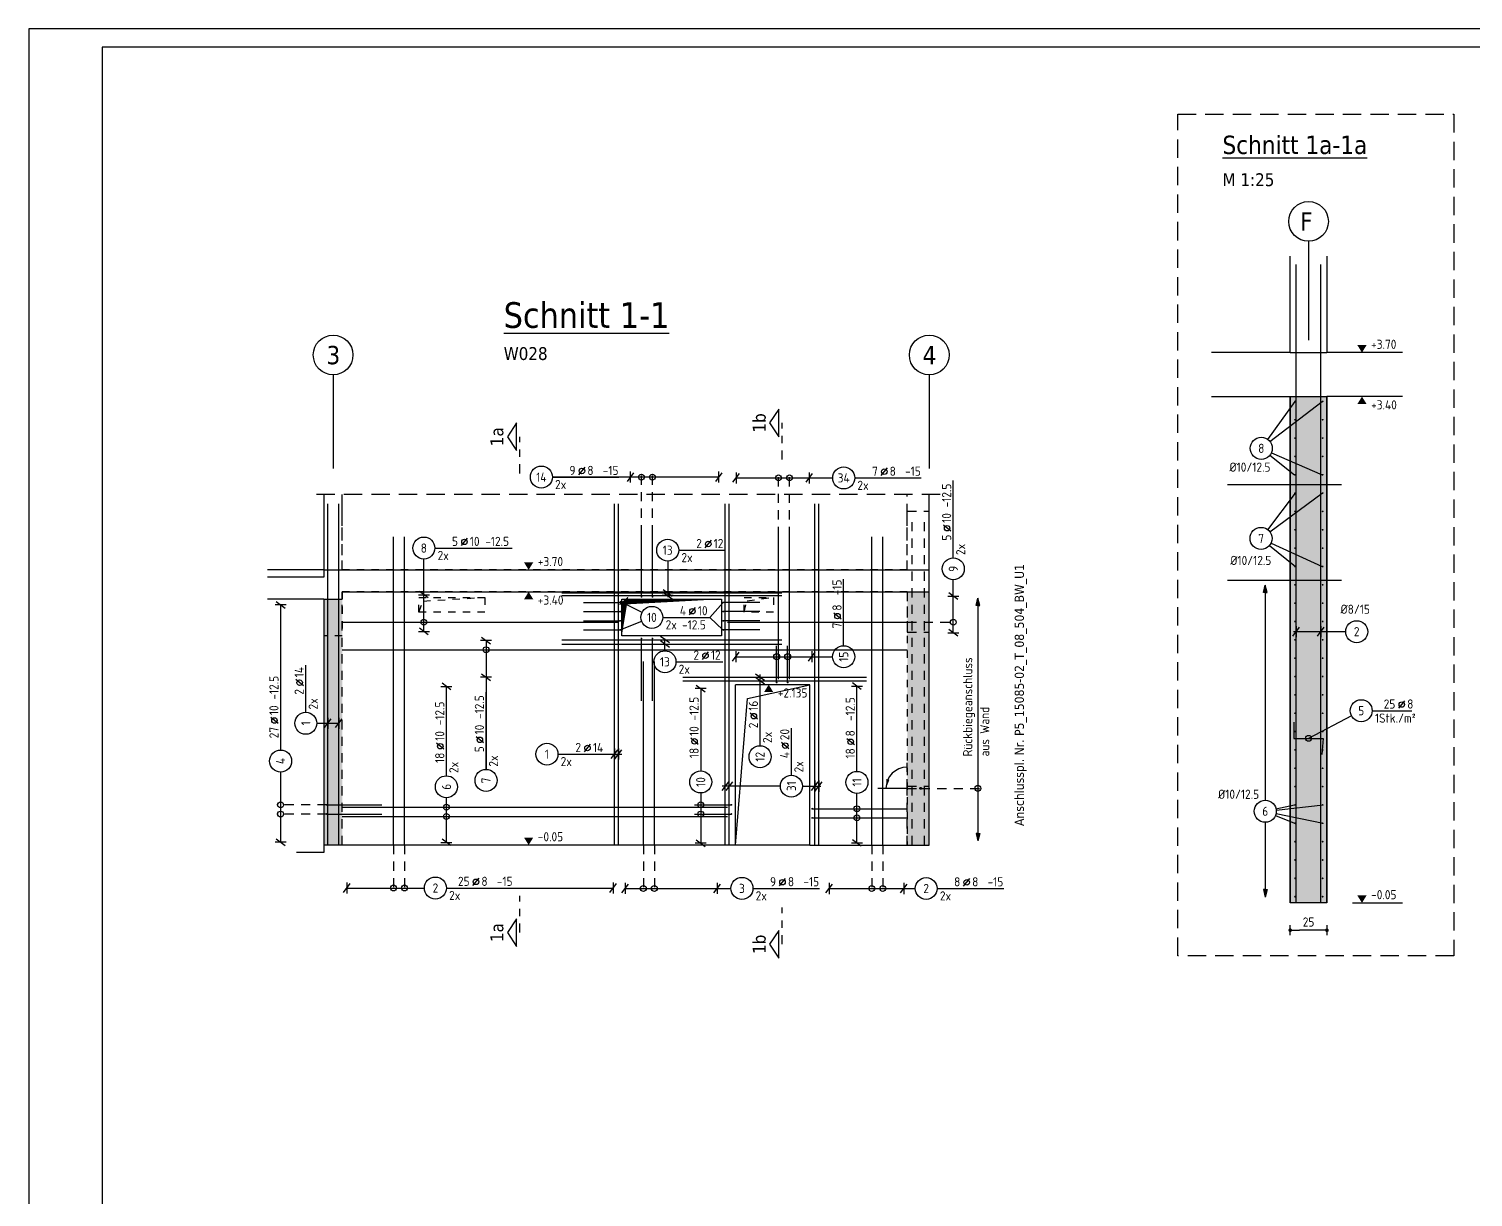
# Model space of a CAD drawing. Extents: x -31 to 75, y 1 to 115.
# Drawn here: x 6 to 25.68, y 27.54 to 43.46 of the extents above; entities that cross this region are included whole.
import ezdxf
from ezdxf.enums import TextEntityAlignment as Align

# ---------------------------------------------------------------- set-up
doc = ezdxf.new("R2010")
doc.units = 0
doc.header["$LTSCALE"] = 0.5
for name, pattern in [('AUSGEZOGEN', [1000.01, 1000, 0.01]), ('DASHDOTSMALL', [1.05, 0.5, -0.25, 0.05, -0.25]), ('DASHED', [0.75, 0.5, -0.25]), ('DOT', [0.175, 0.05, -0.125]), ('HIDDEN', [0.375, 0.25, -0.125]), ('HIDDEN2', [0.187, 0.125, -0.062]), ('PUNKT', [0.175, 0.05, -0.125]), ('STRICHLINIE', [0.75, 0.5, -0.25]), ('STRICHPUNKT2', [0.55, 0.25, -0.125, 0.05, -0.125]), ('VERDECKT', [0.375, 0.25, -0.125])]:
    doc.linetypes.add(name, pattern=pattern)
for name, color, linetype in [('ACHSEN', 7, 'Continuous'), ('AFU', 7, 'Continuous'), ('BETON', 7, 'Continuous'), ('DETAIL', 7, 'Continuous'), ('DRUEBER', 7, 'Continuous'), ('grau_mittel', 7, 'Continuous'), ('HILFE', 7, 'Continuous'), ('koten', 7, 'Continuous'), ('MASSE', 7, 'Continuous'), ('OBJEKT', 7, 'Continuous'), ('RAHMEN', 7, 'Continuous'), ('RND', 7, 'Continuous'), ('RND-1', 7, 'Continuous'), ('SCHATTEN', 15, 'Continuous'), ('SCHNITTE', 7, 'Continuous'), ('SFP_Achsen', 7, 'Continuous'), ('TEXT', 7, 'Continuous'), ('VERDECKT', 7, 'Continuous'), ('WBZ', 7, 'Continuous')]:
    doc.layers.add(name, color=color, linetype=linetype)
doc.layers.add('NOPLOT', color=7, linetype='Continuous', plot=False)
doc.styles.add('helv', font='tahoma.ttf')
doc.styles.add('txt', font='isocp.shx')
doc.linetypes.add('AFU_50K', pattern='A,0.15,["/",Standard,S=0.2,R=0,X=-0.01,Y=-0.1],0.07,["/",Standard,S=0.2,R=0,X=-0.01,Y=-0.1],0.15', length=0.37)
doc.linetypes.add('AFU_50L', pattern='A,0.75,["/",Standard,S=0.2,R=0,X=-0.01,Y=-0.1],0.07,["/",Standard,S=0.2,R=0,X=-0.01,Y=-0.1],0.75', length=1.57)
doc.dimstyles.new('DOT_I', dxfattribs={"dimscale": 0.5, "dimtxt": 0.25, "dimasz": 0.25, "dimexe": 0.1, "dimexo": 0.3, "dimgap": 0.1, "dimtad": 1, "dimdec": 3, "dimzin": 3, "dimtxsty": 'txt', "dimblk": 'DOT', "dimblk1": 'DOT', "dimblk2": 'DOT', "dimsah": 1, "dimcen": 0.1, "dimse1": 1, "dimse2": 1, "dimazin": 0, "dimtfac": 1, "dimtdec": 4, "dimtix": 1, "dimtmove": 2, "dimatfit": 3, "dimfxl": 0, "dimtvp": 1, "dimtolj": 1, "dimtzin": 0, "dimarcsym": 0})

# ---------------------------------------------------------------- blocks, each defined once
blk = doc.blocks.new('okrd_o')
at = {"layer": 'koten', "color": 7, "linetype": 'Continuous'}
blk.add_solid([(-0.125, 0.202), (0.125, 0.202), (0, 0)], dxfattribs=at)
at = {"layer": 'koten', "style": 'txt'}
blk.add_attdef('OKRD', (0.25, 0.1), '', height=0.25, dxfattribs=at)
blk = doc.blocks.new('okrd_u')
at = {"layer": 'koten', "color": 7, "linetype": 'Continuous'}
blk.add_solid([(-0.125, -0.202), (0.125, -0.202), (0, 0)], dxfattribs=at)
at = {"layer": 'koten', "style": 'txt'}
blk.add_attdef('OKRD', (0.25, -0.35), '', height=0.25, dxfattribs=at)
blk = doc.blocks.new('PFEIL')
at = {"color": 7, "linetype": 'Continuous'}
blk.add_solid([(-1, -0.17), (-1, 0.17), (0, 0)], dxfattribs=at)
blk = doc.blocks.new('Pfeillinie')
at = {"layer": 'TEXT', "linetype": 'Continuous'}
blk.add_hatch(color=7, dxfattribs=at).paths.add_polyline_path([(0, 0), (-0.8, 0.2), (-0.8, 0), (-0.8, -0.2)])
at = {"layer": 'TEXT', "color": 7, "linetype": 'Continuous'}
for p, q in [((-0.8, 0), (-0.8, 0.2)), ((-0.8, 0.2), (0, 0)), ((-0.8, 0), (-0.8, -0.2)), ((-0.8, -0.2), (0, 0))]:
    blk.add_line(p, q, dxfattribs=at)
blk = doc.blocks.new('lei_gre')
at = {"layer": 'RND', "color": 7, "linetype": 'Continuous'}
for p, q in [((-0.09, -0.12), (0.09, 0.12)), ((0, 0.15), (0, -0.15))]:
    blk.add_line(p, q, dxfattribs=at)
blk = doc.blocks.new('RND_LEI')
at = {"layer": 'RND', "color": 7, "linetype": 'Continuous'}
blk.add_line((1.022, 0.066), (1.19, 0.27), dxfattribs=at)
for centre, radius in [((0, 0), 0.3), ((1.106, 0.168), 0.075)]:
    blk.add_circle(centre, radius, dxfattribs=at)
at = {"layer": 'RND', "color": 7, "linetype": 'Continuous', "style": 'txt'}
blk.add_attdef('POSL', text='', height=0.25, dxfattribs=at).set_placement((0, 0), align=Align.MIDDLE)
blk.add_attdef('ANZ', text='', height=0.25, dxfattribs=at).set_placement((0.931, 0.057), align=Align.RIGHT)
for tag, p in [('DUM', (1.253, 0.057)), ('ABSTD', (1.674, 0.057)), ('POSTXT', (0.374, -0.327))]:
    blk.add_attdef(tag, p, '', height=0.25, dxfattribs=at)
blk = doc.blocks.new('SCHN-2')
at = {"layer": 'SCHNITTE', "color": 6, "linetype": 'Continuous'}
blk.add_lwpolyline([(0.378, 0.088), (0, 0.34), (-0.378, 0.088)], close=True, dxfattribs=at)
at = {"layer": 'SCHNITTE', "color": 1, "linetype": 'DASHDOTSMALL', "style": 'helv'}
blk.add_attdef('SCHN-2', text='', height=0.35, dxfattribs=at).set_placement((0, 0.45), align=Align.CENTER)
blk = doc.blocks.new('DOT')
at = {"layer": 'MASSE', "color": 7, "linetype": 'Continuous'}
for p, q in [((0, 0), (-1, 0)), ((0, 0.54), (0, -0.54))]:
    blk.add_line(p, q, dxfattribs=at)
at = {"layer": 'MASSE', "color": 7, "linetype": 'Continuous', "const_width": 0.2}
blk.add_lwpolyline([(-0.1, 0, 1), (0.1, 0, 1)], format="xyb", close=True, dxfattribs=at)
blk = doc.blocks.new('*D29')
at = {"layer": 'Defpoints', "color": 0, "linetype": 'AUSGEZOGEN', "transparency": 16777216}
for p in [(23.192, 31.174), (23.192, 31.174), (23.692, 31.174)]:
    blk.add_point(p, dxfattribs=at)
at = {"layer": 'MASSE', "color": 0, "linetype": 'AUSGEZOGEN', "lineweight": -2, "transparency": 16777216}
blk.add_line((23.567, 31.174), (23.317, 31.174), dxfattribs=at)
at = {"layer": 'MASSE', "color": 0, "linetype": 'AUSGEZOGEN', "lineweight": -2, "transparency": 16777216, "xscale": 0.125, "yscale": 0.125, "zscale": 0.125, "rotation": 180}
blk.add_blockref('DOT', (23.192, 31.174), dxfattribs=at)
at = {"layer": 'MASSE', "color": 0, "linetype": 'AUSGEZOGEN', "lineweight": -2, "transparency": 16777216, "xscale": 0.125, "yscale": 0.125, "zscale": 0.125}
blk.add_blockref('DOT', (23.692, 31.174), dxfattribs=at)
at = {"layer": 'MASSE', "color": 0, "linetype": 'AUSGEZOGEN', "transparency": 16777216, "insert": (23.442, 31.286), "char_height": 0.125, "attachment_point": 5, "style": 'txt'}
blk.add_mtext('\\A1;25', dxfattribs=at)
blk = doc.blocks.new('RND_HIN')
at = {"layer": 'RND', "color": 7, "linetype": 'Continuous'}
blk.add_circle((0, 0), 0.3, dxfattribs=at)
at = {"layer": 'RND', "color": 7, "linetype": 'Continuous', "style": 'txt'}
blk.add_attdef('POSI', text='', height=0.25, dxfattribs=at).set_placement((0, 0), align=Align.MIDDLE)
blk = doc.blocks.new('A0--19')
at = {"layer": 'RAHMEN'}
for p, q in [((0, 84.1), (0, 0)), ((99.9, 84.1), (0, 84.1))]:
    blk.add_line(p, q, dxfattribs=at)
at = {"layer": 'RAHMEN', "color": 5}
for p, q in [((99.4, 83.6), (2, 83.6)), ((2, 83.6), (2, 0.5))]:
    blk.add_line(p, q, dxfattribs=at)

msp = doc.modelspace()

# ---------------------------------------------------------------- hatches: boundary and pattern name
at = {"layer": 'grau_mittel'}
msp.add_hatch(color=61, dxfattribs=at).paths.add_polyline_path([(23.1916, 31.5463), (23.6916, 31.5463), (23.6916, 38.4463), (23.1916, 38.4463)])
h = msp.add_hatch(color=61, dxfattribs=at)
h.paths.add_polyline_path([(10.2725, 35.6854), (10.0225, 35.6854), (10.0225, 35.1854), (10.2725, 35.1854)])
h.paths.add_polyline_path([(10.2725, 35.1854), (10.0225, 35.1854), (10.0225, 32.3354), (10.2725, 32.3354)])
h = msp.add_hatch(color=61, dxfattribs=at)
h.paths.add_polyline_path([(17.9725, 35.2354), (18.2725, 35.2354), (18.2725, 35.7854), (17.9725, 35.7854)])
h.paths.add_polyline_path([(18.2725, 35.2354), (17.9725, 35.2354), (17.9725, 33.1354), (18.2725, 33.1354)])
h.paths.add_polyline_path([(17.9725, 32.3354), (18.2725, 32.3354), (18.2725, 33.1354), (17.9725, 33.1354)])

# ---------------------------------------------------------------- linework, layer by layer
at = {"layer": 'ACHSEN', "color": 140, "linetype": 'AUSGEZOGEN'}
for p, q in [((23.4416, 40.5629), (23.4416, 39.2158)), ((10.1475, 38.7428), (10.1475, 37.4642)), ((18.2725, 38.7428), (18.2725, 37.4642))]:
    msp.add_line(p, q, dxfattribs=at)
at = {"layer": 'AFU', "color": 8, "linetype": 'AFU_50K'}
for p, q in [((23.1916, 39.0463), (23.6916, 39.0463)), ((23.1916, 38.4463), (23.6916, 38.4463)), ((10.0225, 35.6854), (10.2725, 35.6854)), ((10.2725, 35.6854), (10.2725, 35.7854)), ((23.6916, 31.5463), (23.1916, 31.5463))]:
    msp.add_line(p, q, dxfattribs=at)
at = {"layer": 'AFU', "color": 8, "linetype": 'AFU_50L'}
for p, q in [((10.0225, 36.0854), (18.2725, 36.0854)), ((10.2725, 35.7854), (18.2725, 35.7854)), ((15.6325, 32.3354), (10.0225, 32.3354)), ((16.6425, 32.3354), (18.2725, 32.3354))]:
    msp.add_line(p, q, dxfattribs=at)
at = {"layer": 'BETON', "color": 6, "linetype": 'AUSGEZOGEN'}
for p, q in [((23.1916, 39.0463), (23.1916, 40.3594)), ((23.6916, 40.3594), (23.6916, 39.0463)), ((22.1168, 38.4463), (23.1916, 38.4463)), ((24.723, 38.4463), (23.6916, 38.4463)), ((10.0225, 37.1109), (10.0225, 35.9854)), ((18.2725, 32.3354), (18.2725, 37.1109)), ((10.0225, 35.9854), (9.2549, 35.9854)), ((10.0225, 35.6854), (9.2549, 35.6854)), ((10.0225, 35.6854), (10.0225, 32.2354)), ((16.6425, 34.5204), (15.6325, 34.5204)), ((15.6325, 32.3354), (15.6325, 34.5204)), ((16.6425, 32.3354), (16.6425, 34.5204)), ((16.6425, 32.3354), (15.6325, 32.3354)), ((10.0225, 32.2354), (9.6475, 32.2354))]:
    msp.add_line(p, q, dxfattribs=at)
at = {"layer": 'BETON', "color": 6, "linetype": 'AUSGEZOGEN', "lineweight": 25}
for p, q in [((23.1916, 39.0463), (22.1168, 39.0463)), ((24.723, 39.0463), (23.6916, 39.0463))]:
    msp.add_line(p, q, dxfattribs=at)
at = {"layer": 'BETON', "color": 6, "linetype": 'AUSGEZOGEN', "lineweight": 35}
for p, q in [((23.1916, 38.4463), (23.1916, 31.5463)), ((23.6916, 38.4463), (23.6916, 31.5463))]:
    msp.add_line(p, q, dxfattribs=at)
at = {"layer": 'BETON', "color": 6, "linetype": 'AUSGEZOGEN'}
msp.add_lwpolyline([(15.4425, 35.6854), (15.4425, 35.1854), (14.0825, 35.1854), (14.0825, 35.6854)], close=True, dxfattribs=at)
at = {"layer": 'DETAIL', "color": 102, "linetype": 'STRICHLINIE'}
msp.add_lwpolyline([(21.659, 30.8257), (21.659, 42.2938), (25.4204, 42.2938), (25.4204, 30.8257)], close=True, dxfattribs=at)
at = {"layer": 'DRUEBER', "color": 7, "linetype": 'DOT'}
for p, q in [((10.2725, 36.0854), (10.2725, 37.1109)), ((17.9725, 36.0854), (17.9725, 37.1109)), ((10.2725, 35.7854), (10.2725, 35.1854)), ((17.9725, 35.7854), (17.9725, 32.3354))]:
    msp.add_line(p, q, dxfattribs=at)
at = {"layer": 'DRUEBER', "color": 7, "linetype": 'PUNKT'}
for p, q in [((17.9725, 36.0854), (10.2725, 36.0854)), ((17.9725, 35.7854), (10.2725, 35.7854)), ((10.2725, 35.1854), (10.0225, 35.1854))]:
    msp.add_line(p, q, dxfattribs=at)
at = {"layer": 'HILFE', "color": 102, "linetype": 'DASHED'}
msp.add_line((18.4202, 37.1109), (9.9225, 37.1109), dxfattribs=at)
at = {"layer": 'HILFE', "color": 102, "linetype": 'AUSGEZOGEN'}
for p, q in [((15.7966, 34.3315), (16.6425, 34.5204)), ((15.6325, 32.3354), (15.7966, 34.3315)), ((24.0401, 31.5463), (24.723, 31.5463))]:
    msp.add_line(p, q, dxfattribs=at)
at = {"layer": 'NOPLOT', "color": 191, "linetype": 'AUSGEZOGEN'}
for p, q in [((22.3388, 37.247), (23.8917, 37.247)), ((22.3388, 35.9429), (23.8917, 35.9429))]:
    msp.add_line(p, q, dxfattribs=at)
at = {"layer": 'OBJEKT', "color": 7, "linetype": 'AUSGEZOGEN'}
msp.add_line((10.0225, 36.0854), (9.2549, 36.0854), dxfattribs=at)
at = {"layer": 'RND', "color": 102, "linetype": 'AUSGEZOGEN'}
for p, q in [((22.8847, 37.863), (23.2573, 38.3812)), ((22.9159, 37.8328), (23.6279, 38.3812)), ((22.9146, 37.648), (23.2513, 37.3812)), ((22.9347, 37.6816), (23.6279, 37.3812)), ((22.8856, 36.6327), (23.2633, 37.1312)), ((22.9154, 36.6025), (23.6279, 37.1312)), ((22.9112, 36.4183), (23.2633, 36.1312)), ((22.9313, 36.4506), (23.6279, 36.1312)), ((14.7074, 36.2033), (14.7074, 35.7128)), ((14.3575, 35.5049), (14.0603, 35.6542)), ((15.4652, 35.6413), (15.2816, 35.4375)), ((15.2816, 35.4375), (15.4589, 35.2663)), ((14.3522, 35.3821), (14.0628, 35.2671)), ((23.9474, 35.2423), (23.2377, 35.2423)), ((14.6698, 34.9822), (14.6698, 35.1495)), ((15.966, 33.688), (15.966, 34.6612)), ((24.0263, 34.0959), (23.4418, 33.7888)), ((9.9255, 33.9949), (10.2368, 33.9949)), ((13.2115, 33.5735), (14.0821, 33.5735)), ((16.2436, 33.1372), (15.4484, 33.1372)), ((16.5436, 33.1372), (16.7967, 33.1372)), ((22.9978, 32.827), (23.2513, 32.8812)), ((23.0003, 32.8118), (23.6399, 32.8812)), ((22.9899, 32.7386), (23.2513, 32.6312)), ((22.998, 32.765), (23.6399, 32.6312))]:
    msp.add_line(p, q, dxfattribs=at)
at = {"layer": 'RND', "color": 102, "linetype": 'VERDECKT'}
for p, q in [((14.3497, 36.5691), (14.3497, 37.399)), ((14.4997, 36.5691), (14.4997, 37.399)), ((16.2177, 36.5465), (16.2177, 37.3884)), ((16.3677, 36.5465), (16.3677, 37.3884)), ((17.9725, 35.3718), (18.6497, 35.3718)), ((18.1566, 33.1073), (18.9844, 33.1073)), ((10.0606, 32.8823), (9.3822, 32.8823)), ((10.0606, 32.7573), (9.3822, 32.7573)), ((10.9702, 32.3354), (10.9702, 31.6993)), ((11.1202, 32.3354), (11.1202, 31.6993)), ((14.3755, 32.3354), (14.3755, 31.6939)), ((14.5255, 32.3354), (14.5255, 31.6939)), ((17.4888, 32.3354), (17.4888, 31.6927)), ((17.6388, 32.3354), (17.6388, 31.6927))]:
    msp.add_line(p, q, dxfattribs=at)
at = {"layer": 'RND', "color": 7, "linetype": 'AUSGEZOGEN'}
for p, q in [((14.1984, 37.349), (13.1356, 37.349)), ((13.1356, 37.349), (14.0418, 37.349)), ((15.4025, 37.349), (14.1984, 37.349)), ((15.6415, 37.3384), (16.6375, 37.3384)), ((16.6375, 37.3384), (16.9559, 37.3384)), ((17.2559, 37.3384), (18.1621, 37.3384)), ((18.5997, 36.2493), (18.5997, 37.3018)), ((11.3841, 35.7468), (11.3841, 36.2321)), ((11.5341, 36.3821), (12.5866, 36.3821)), ((14.8574, 36.3533), (15.4974, 36.3533)), ((17.1057, 35.0518), (17.1057, 35.9581)), ((18.5997, 35.7266), (18.5997, 35.9493)), ((11.3841, 35.2468), (11.3841, 35.7468)), ((18.5997, 35.2266), (18.5997, 35.7266)), ((9.4322, 35.608), (9.4322, 33.6294)), ((14.6416, 35.4375), (15.2816, 35.4375)), ((12.2319, 35.1218), (12.2319, 34.6218)), ((15.6373, 34.9018), (16.6734, 34.9018)), ((16.6734, 34.9018), (16.9557, 34.9018)), ((9.7755, 34.1449), (9.7755, 34.7849)), ((14.8198, 34.8322), (15.4598, 34.8322)), ((11.6917, 33.2788), (11.6917, 34.4968)), ((12.2319, 34.6218), (12.2319, 33.3656)), ((15.1576, 34.4678), (15.1576, 33.3444)), ((17.286, 33.339), (17.286, 34.5016)), ((12.2319, 33.3656), (12.2319, 34.4181)), ((15.966, 33.688), (15.966, 34.328)), ((24.3091, 34.1656), (24.8491, 34.1656)), ((16.3936, 33.2872), (16.3936, 33.9272)), ((13.2115, 33.5735), (13.8515, 33.5735)), ((9.4322, 33.3294), (9.4322, 32.3757)), ((11.6917, 32.3718), (11.6917, 32.9788)), ((15.1576, 33.0444), (15.1576, 32.36)), ((17.286, 32.3629), (17.286, 33.039)), ((10.3338, 31.7493), (11.3919, 31.7493)), ((11.6919, 31.7493), (13.9637, 31.7493)), ((14.1262, 31.7439), (15.3829, 31.7439)), ((15.3829, 31.7439), (15.5691, 31.7439)), ((15.8691, 31.7439), (16.7754, 31.7439)), ((16.9076, 31.7427), (17.9265, 31.7427)), ((17.9265, 31.7427), (18.0801, 31.7427)), ((18.3801, 31.7427), (19.2864, 31.7427))]:
    msp.add_line(p, q, dxfattribs=at)
at = {"layer": 'RND', "color": 1, "linetype": 'AUSGEZOGEN'}
for points in [[(23.2745, 31.5463), (23.2745, 40.2463)], [(23.6086, 31.5463), (23.6086, 40.2463)], [(10.076, 32.3354), (10.076, 36.9854)], [(10.2244, 32.3354), (10.2244, 36.9854)], [(13.9808, 32.3354), (13.9808, 36.9854)], [(14.0354, 32.3354), (14.0354, 36.9854)], [(15.4896, 32.3354), (15.4896, 36.9854)], [(15.5442, 32.3354), (15.5442, 36.9854)], [(16.7111, 32.3354), (16.7111, 36.9854)], [(16.7657, 32.3354), (16.7657, 36.9854)], [(10.9702, 32.3354), (10.9702, 36.5354)], [(11.1202, 32.3354), (11.1202, 36.5354)], [(14.3497, 35.7191), (14.3497, 36.5691)], [(14.4997, 35.7191), (14.4997, 36.5691)], [(16.2177, 34.5965), (16.2177, 36.5465)], [(16.3677, 34.5965), (16.3677, 36.5465)], [(17.4888, 32.3354), (17.4888, 36.5354)], [(17.6388, 32.3354), (17.6388, 36.5354)], [(13.2625, 35.7713), (16.2625, 35.7713)], [(13.2625, 35.7345), (16.2625, 35.7345)], [(13.5599, 35.6413), (14.0599, 35.6413)], [(15.9652, 35.6413), (15.4652, 35.6413)], [(13.5599, 35.5163), (14.0599, 35.5163)], [(15.9652, 35.5163), (15.4652, 35.5163)], [(10.2725, 35.3718), (14.0225, 35.3718)], [(13.5599, 35.3913), (14.0599, 35.3913)], [(13.5599, 35.2663), (14.0599, 35.2663)], [(15.9652, 35.3913), (15.4652, 35.3913)], [(15.9652, 35.2663), (15.4652, 35.2663)], [(15.5225, 35.3718), (17.9725, 35.3718)], [(13.2625, 35.1337), (16.2625, 35.1337)], [(13.2625, 35.0714), (16.2625, 35.0714)], [(14.3497, 34.3003), (14.3497, 35.1503)], [(14.4997, 34.3003), (14.4997, 35.1503)], [(16.1924, 34.5501), (16.1924, 35.0501)], [(16.3424, 34.5501), (16.3424, 35.0501)], [(10.2725, 34.9968), (17.9725, 34.9968)], [(14.3755, 32.3354), (14.3755, 34.8354)], [(14.5255, 32.3354), (14.5255, 34.8354)], [(14.915, 34.6205), (17.415, 34.6205)], [(14.915, 34.5731), (17.415, 34.5731)], [(10.0606, 32.8823), (10.8106, 32.8823)], [(15.0749, 32.8823), (15.5749, 32.8823)], [(10.0606, 32.7573), (10.8106, 32.7573)], [(10.2725, 32.8501), (15.5225, 32.8501)], [(10.2725, 32.7251), (15.5225, 32.7251)], [(15.0749, 32.7573), (15.5749, 32.7573)], [(16.6757, 32.8298), (17.9725, 32.8298)], [(16.6757, 32.7048), (17.9725, 32.7048)]]:
    msp.add_lwpolyline(points, dxfattribs=at)
at = {"layer": 'RND', "color": 7, "linetype": 'AUSGEZOGEN'}
for points, const_width in [([(23.2513, 38.3812, 1), (23.2633, 38.3812, 1)], 0.012), ([(23.6279, 38.3812, 1), (23.6399, 38.3812, 1)], 0.012), ([(23.2513, 38.1312, 1), (23.2633, 38.1312, 1)], 0.012), ([(23.6279, 38.1312, 1), (23.6399, 38.1312, 1)], 0.012), ([(23.2513, 37.8812, 1), (23.2633, 37.8812, 1)], 0.012), ([(23.6279, 37.8812, 1), (23.6399, 37.8812, 1)], 0.012), ([(23.2513, 37.6312, 1), (23.2633, 37.6312, 1)], 0.012), ([(23.6279, 37.6312, 1), (23.6399, 37.6312, 1)], 0.012), ([(23.2513, 37.3812, 1), (23.2633, 37.3812, 1)], 0.012), ([(23.6279, 37.3812, 1), (23.6399, 37.3812, 1)], 0.012), ([(23.2513, 37.1312, 1), (23.2633, 37.1312, 1)], 0.012), ([(23.6279, 37.1312, 1), (23.6399, 37.1312, 1)], 0.012), ([(23.2513, 36.8812, 1), (23.2633, 36.8812, 1)], 0.012), ([(23.6279, 36.8812, 1), (23.6399, 36.8812, 1)], 0.012), ([(23.2513, 36.6312, 1), (23.2633, 36.6312, 1)], 0.012), ([(23.6279, 36.6312, 1), (23.6399, 36.6312, 1)], 0.012), ([(23.2513, 36.3812, 1), (23.2633, 36.3812, 1)], 0.012), ([(23.6279, 36.3812, 1), (23.6399, 36.3812, 1)], 0.012), ([(23.2513, 36.1312, 1), (23.2633, 36.1312, 1)], 0.012), ([(23.6279, 36.1312, 1), (23.6399, 36.1312, 1)], 0.012), ([(23.2513, 35.8812, 1), (23.2633, 35.8812, 1)], 0.012), ([(23.6279, 35.8812, 1), (23.6399, 35.8812, 1)], 0.012), ([(14.0536, 35.6413, 1), (14.0661, 35.6413, 1)], 0.0125), ([(14.3435, 35.7191, 1), (14.356, 35.7191, 1)], 0.0125), ([(14.4935, 35.7191, 1), (14.506, 35.7191, 1)], 0.0125), ([(15.4589, 35.6413, 1), (15.4714, 35.6413, 1)], 0.0125), ([(23.2513, 35.6312, 1), (23.2633, 35.6312, 1)], 0.012), ([(23.6279, 35.6312, 1), (23.6399, 35.6312, 1)], 0.012), ([(14.0536, 35.5163, 1), (14.0661, 35.5163, 1)], 0.0125), ([(15.4589, 35.5163, 1), (15.4714, 35.5163, 1)], 0.0125), ([(14.0536, 35.3913, 1), (14.0661, 35.3913, 1)], 0.0125), ([(14.0536, 35.2663, 1), (14.0661, 35.2663, 1)], 0.0125), ([(15.4589, 35.3913, 1), (15.4714, 35.3913, 1)], 0.0125), ([(15.4589, 35.2663, 1), (15.4714, 35.2663, 1)], 0.0125), ([(23.2513, 35.3812, 1), (23.2633, 35.3812, 1)], 0.012), ([(23.6279, 35.3812, 1), (23.6399, 35.3812, 1)], 0.012), ([(14.3435, 35.1503, 1), (14.356, 35.1503, 1)], 0.0125), ([(14.4935, 35.1503, 1), (14.506, 35.1503, 1)], 0.0125), ([(23.2513, 35.1312, 1), (23.2633, 35.1312, 1)], 0.012), ([(23.6279, 35.1312, 1), (23.6399, 35.1312, 1)], 0.012), ([(23.2513, 34.8812, 1), (23.2633, 34.8812, 1)], 0.012), ([(23.6279, 34.8812, 1), (23.6399, 34.8812, 1)], 0.012), ([(23.2513, 34.6312, 1), (23.2633, 34.6312, 1)], 0.012), ([(23.6279, 34.6312, 1), (23.6399, 34.6312, 1)], 0.012), ([(16.1861, 34.5501, 1), (16.1986, 34.5501, 1)], 0.0125), ([(16.3361, 34.5501, 1), (16.3486, 34.5501, 1)], 0.0125), ([(23.2513, 34.3812, 1), (23.2633, 34.3812, 1)], 0.012), ([(23.6279, 34.3812, 1), (23.6399, 34.3812, 1)], 0.012), ([(23.2513, 34.1312, 1), (23.2633, 34.1312, 1)], 0.012), ([(23.6279, 34.1312, 1), (23.6399, 34.1312, 1)], 0.012), ([(23.2513, 33.8812, 1), (23.2633, 33.8812, 1)], 0.012), ([(23.6279, 33.8812, 1), (23.6399, 33.8812, 1)], 0.012), ([(23.2513, 33.6312, 1), (23.2633, 33.6312, 1)], 0.012), ([(23.6279, 33.6312, 1), (23.6399, 33.6312, 1)], 0.012), ([(23.2513, 33.3812, 1), (23.2633, 33.3812, 1)], 0.012), ([(23.6279, 33.3812, 1), (23.6399, 33.3812, 1)], 0.012), ([(23.2513, 33.1312, 1), (23.2633, 33.1312, 1)], 0.012), ([(23.6279, 33.1312, 1), (23.6399, 33.1312, 1)], 0.012), ([(10.0544, 32.8823, 1), (10.0669, 32.8823, 1)], 0.0125), ([(15.5686, 32.8823, 1), (15.5811, 32.8823, 1)], 0.0125), ([(23.2513, 32.8812, 1), (23.2633, 32.8812, 1)], 0.012), ([(23.6279, 32.8812, 1), (23.6399, 32.8812, 1)], 0.012), ([(10.0544, 32.7573, 1), (10.0669, 32.7573, 1)], 0.0125), ([(15.5686, 32.7573, 1), (15.5811, 32.7573, 1)], 0.0125), ([(16.6695, 32.8298, 1), (16.682, 32.8298, 1)], 0.0125), ([(16.6695, 32.7048, 1), (16.682, 32.7048, 1)], 0.0125), ([(23.2513, 32.6312, 1), (23.2633, 32.6312, 1)], 0.012), ([(23.6279, 32.6312, 1), (23.6399, 32.6312, 1)], 0.012), ([(23.2513, 32.3812, 1), (23.2633, 32.3812, 1)], 0.012), ([(23.6279, 32.3812, 1), (23.6399, 32.3812, 1)], 0.012), ([(23.2513, 32.1312, 1), (23.2633, 32.1312, 1)], 0.012), ([(23.6279, 32.1312, 1), (23.6399, 32.1312, 1)], 0.012), ([(23.2513, 31.8812, 1), (23.2633, 31.8812, 1)], 0.012), ([(23.6279, 31.8812, 1), (23.6399, 31.8812, 1)], 0.012), ([(23.2513, 31.6312, 1), (23.2633, 31.6312, 1)], 0.012), ([(23.6279, 31.6312, 1), (23.6399, 31.6312, 1)], 0.012)]:
    msp.add_lwpolyline(points, format="xyb", close=True, dxfattribs=dict(at, const_width=const_width))
at = {"layer": 'RND', "color": 7, "linetype": 'HIDDEN'}
for points in [[(18.041, 32.3354), (18.041, 36.7854)], [(18.2068, 32.3354), (18.2068, 36.7854)]]:
    msp.add_lwpolyline(points, dxfattribs=at)
at = {"layer": 'RND', "color": 102, "linetype": 'AUSGEZOGEN'}
for points in [[(22.8512, 35.8766), (22.8512, 32.9456)], [(18.9344, 35.6995), (18.9344, 32.3919)], [(22.8512, 32.6456), (22.8512, 31.6268)]]:
    msp.add_lwpolyline(points, dxfattribs=at)
at = {"layer": 'RND', "color": 7, "linetype": 'AUSGEZOGEN'}
for centre in [(14.3497, 37.349), (14.4997, 37.349), (16.2177, 37.3384), (16.3677, 37.3384), (11.3841, 35.3718), (18.5997, 35.3718), (12.2319, 34.9968), (16.1924, 34.9018), (16.3424, 34.9018), (23.4418, 33.7888), (18.9344, 33.1073), (9.4322, 32.8823), (11.6917, 32.8501), (15.1576, 32.8823), (9.4322, 32.7573), (11.6917, 32.7251), (15.1576, 32.7573), (17.286, 32.8298), (17.286, 32.7048), (10.9702, 31.7493), (11.1202, 31.7493), (14.3755, 31.7439), (14.5255, 31.7439), (17.4888, 31.7427), (17.6388, 31.7427)]:
    msp.add_circle(centre, 0.04, dxfattribs=at)
at = {"layer": 'RND-1', "color": 1, "linetype": 'AUSGEZOGEN'}
msp.add_lwpolyline([(23.2418, 34.0088), (23.2418, 33.7888), (23.6418, 33.7888), (23.6226, 33.5696)], dxfattribs=at)
at = {"layer": 'SCHATTEN', "color": 1, "linetype": 'AUSGEZOGEN'}
msp.add_lwpolyline([(14.0825, 35.1854, 0, 0.0815, 0), (14.1232, 35.6821, 0, 0, 0), (14.0835, 35.6482, 0.0745, 0, 0), (15.4425, 35.6854, 0, 0, 0)], format="xyseb", dxfattribs=at)
at = {"layer": 'SCHNITTE', "color": 6, "linetype": 'STRICHPUNKT2'}
for p, q in [((16.2672, 37.5877), (16.2672, 38.0877)), ((12.6922, 37.3995), (12.6922, 37.8995)), ((12.6922, 31.1418), (12.6922, 31.6418)), ((16.2672, 30.9828), (16.2672, 31.4828))]:
    msp.add_line(p, q, dxfattribs=at)
at = {"layer": 'SFP_Achsen', "color": 7, "linetype": 'AUSGEZOGEN'}
for centre in [(23.4416, 40.8334), (10.1475, 39.0133), (18.2725, 39.0133)]:
    msp.add_circle(centre, 0.2705, dxfattribs=at)
at = {"layer": 'TEXT', "color": 7, "linetype": 'VERDECKT'}
msp.add_line((17.9725, 33.1073), (18.1566, 33.1073), dxfattribs=at)
msp.add_lwpolyline([(17.9725, 33.1073), (17.9725, 33.5073)], dxfattribs=at)
at = {"layer": 'TEXT', "color": 1, "linetype": 'AUSGEZOGEN'}
msp.add_lwpolyline([(17.9725, 33.1073), (17.5725, 33.1073)], dxfattribs=at)
at = {"layer": 'TEXT', "color": 7, "linetype": 'VERDECKT'}
msp.add_circle((18.1566, 33.1073), 0.012, dxfattribs=at)
at = {"layer": 'TEXT', "color": 102, "linetype": 'AUSGEZOGEN'}
msp.add_arc((17.9725, 33.1073), 0.2904, 90, 180, dxfattribs=at)
at = {"layer": 'VERDECKT', "color": 7, "linetype": 'HIDDEN'}
for p, q in [((10.2725, 36.0854), (10.2725, 37.1109)), ((17.9725, 36.0854), (17.9725, 36.8854)), ((17.9725, 36.8854), (18.2725, 36.8854)), ((10.2725, 36.0854), (17.9725, 36.0854)), ((10.2725, 32.3354), (10.2725, 35.7854)), ((10.2725, 35.7854), (17.9725, 35.7854)), ((17.9725, 35.7854), (17.9725, 35.2354)), ((17.9725, 35.2354), (18.2725, 35.2354)), ((17.9725, 32.3354), (17.9725, 33.1354)), ((17.9725, 33.1354), (18.2725, 33.1354)), ((16.6425, 32.3354), (17.9725, 32.3354))]:
    msp.add_line(p, q, dxfattribs=at)
at = {"layer": 'VERDECKT', "color": 7, "linetype": 'VERDECKT'}
msp.add_line((15.6325, 32.3354), (10.2725, 32.3354), dxfattribs=at)
at = {"layer": 'WBZ', "color": 102, "linetype": 'HIDDEN2'}
for p, q in [((11.3175, 35.5104), (11.3747, 35.6604)), ((11.3747, 35.6604), (12.2175, 35.7104)), ((15.7475, 35.5104), (15.7892, 35.6639)), ((15.7892, 35.6639), (16.1475, 35.7104))]:
    msp.add_line(p, q, dxfattribs=at)
for points in [[(12.2175, 35.7104), (12.2175, 35.5104), (11.3175, 35.5104), (11.3175, 35.7104)], [(16.1475, 35.7104), (16.1475, 35.5104), (15.7475, 35.5104), (15.7475, 35.7104)]]:
    msp.add_lwpolyline(points, close=True, dxfattribs=at)

# ---------------------------------------------------------------- block references
at = {"layer": 'koten', "color": 7, "linetype": 'DASHED', "xscale": 0.5, "yscale": 0.5, "zscale": 0.5}
msp.add_blockref('okrd_o', (24.1696, 39.0463), dxfattribs=at).add_auto_attribs({'OKRD': '+3.70'})
at = {"layer": 'koten', "color": 7, "linetype": 'AUSGEZOGEN', "xscale": 0.5, "yscale": 0.5, "zscale": 0.5}
for name, p, values in [('okrd_u', (24.1696, 38.4463), {'OKRD': '+3.40'}), ('okrd_o', (12.8123, 36.0854), {'OKRD': '+3.70'})]:
    msp.add_blockref(name, p, dxfattribs=at).add_auto_attribs(values)
at = {"layer": 'koten', "color": 7, "linetype": 'HIDDEN', "xscale": 0.5, "yscale": 0.5, "zscale": 0.5}
for p, values in [((12.8123, 35.7854), {'OKRD': '+3.40'}), ((16.0838, 34.5204), {'OKRD': '+2.135'})]:
    msp.add_blockref('okrd_u', p, dxfattribs=at).add_auto_attribs(values)
at = {"layer": 'koten', "color": 7, "linetype": 'AUSGEZOGEN'}
ref = msp.add_blockref('okrd_o', (12.8123, 32.3354), dxfattribs=dict(at, xscale=0.5, yscale=0.5, zscale=0.5))
ref.add_attrib('OKRD', '-0.05', (12.9373, 32.3854), dxfattribs={"layer": '0', "color": 0, "linetype": 'ByBlock', "height": 0.125, "style": 'txt'})
ref = msp.add_blockref('okrd_o', (24.1696, 31.5463), dxfattribs=dict(at, xscale=0.5, yscale=0.5, zscale=0.5))
ref.add_attrib('OKRD', '-0.05', (24.2946, 31.5963), dxfattribs={"layer": '0', "color": 0, "linetype": 'ByBlock', "height": 0.125, "style": 'txt'})
at = {"layer": 'RAHMEN', "color": 191, "linetype": 'AUSGEZOGEN', "xscale": 0.5, "yscale": 0.5, "zscale": 0.5}
msp.add_blockref('A0--19', (6.0012, 1.4073), dxfattribs=at)
at = {"layer": 'RND', "color": 7, "linetype": 'AUSGEZOGEN', "xscale": 0.5, "yscale": 0.5, "zscale": 0.5}
for name, p, values in [('RND_HIN', (22.7971, 37.7412), {'POSI': '8'}), ('RND_LEI', (12.9856, 37.349), {'POSL': '14', 'DUM': '8', 'ANZ': '9', 'ABSTD': '-15', 'POSTXT': '2x'}), ('RND_LEI', (17.1059, 37.3384), {'POSL': '34', 'DUM': '8', 'ANZ': '7', 'ABSTD': '-15', 'POSTXT': '2x'}), ('RND_HIN', (22.795, 36.5132), {'POSI': '7'}), ('RND_LEI', (11.3841, 36.3821), {'POSL': '8', 'DUM': '10', 'ANZ': '5', 'ABSTD': '-12.5', 'POSTXT': '2x'}), ('RND_LEI', (14.7074, 36.3533), {'POSL': '13', 'DUM': '12', 'ANZ': '2', 'POSTXT': '2x'}), ('RND_LEI', (14.4916, 35.4375), {'POSL': '10', 'DUM': '10', 'ANZ': '4', 'POSTXT': '2x -12.5'}), ('RND_HIN', (24.0974, 35.2423), {'POSI': '2'}), ('RND_LEI', (14.6698, 34.8322), {'POSL': '13', 'DUM': '12', 'ANZ': '2', 'POSTXT': '2x'}), ('RND_LEI', (24.1591, 34.1656), {'POSL': '5', 'DUM': '8', 'ANZ': '25', 'POSTXT': '1Stk./m²'}), ('RND_LEI', (13.0615, 33.5735), {'POSL': '1', 'DUM': '14', 'ANZ': '2', 'POSTXT': '2x'}), ('RND_HIN', (22.8512, 32.7956), {'POSI': '6'}), ('RND_LEI', (11.5419, 31.7493), {'POSL': '2', 'DUM': '8', 'ANZ': '25', 'ABSTD': '-15', 'POSTXT': '2x'}), ('RND_LEI', (15.7191, 31.7439), {'POSL': '3', 'DUM': '8', 'ANZ': '9', 'ABSTD': '-15', 'POSTXT': '2x'}), ('RND_LEI', (18.2301, 31.7427), {'POSL': '2', 'DUM': '8', 'ANZ': '8', 'ABSTD': '-15', 'POSTXT': '2x'})]:
    msp.add_blockref(name, p, dxfattribs=at).add_auto_attribs(values)
for p, rotation in [((14.1984, 37.349), 180), ((15.4025, 37.349), 180), ((9.4322, 35.608), 270), ((11.3841, 35.7468), 90), ((18.5997, 35.7266), 90), ((11.3841, 35.2468), 90), ((18.5997, 35.2266), 90), ((12.2319, 35.1218), 270), ((12.2319, 34.6218), 270), ((11.6917, 34.4968), 90), ((15.1576, 34.4678), 270), ((17.286, 34.5016), 90), ((9.4322, 32.3757), 270), ((11.6917, 32.3718), 90), ((15.1576, 32.36), 270), ((17.286, 32.3629), 90)]:
    msp.add_blockref('lei_gre', p, dxfattribs=dict(at, rotation=rotation))
for p in [(15.6415, 37.3384), (16.6375, 37.3384), (23.2745, 35.2423), (23.6086, 35.2423), (15.6373, 34.9018), (16.6734, 34.9018), (10.3338, 31.7493), (13.9637, 31.7493), (14.1262, 31.7439), (15.3829, 31.7439), (16.9076, 31.7427), (17.9265, 31.7427)]:
    msp.add_blockref('lei_gre', p, dxfattribs=at)
at = {"layer": 'RND', "color": 7, "linetype": 'AUSGEZOGEN', "xscale": 0.5, "yscale": 0.5, "zscale": 0.5, "rotation": 90}
for p, values in [((18.5997, 36.0993), {'POSL': '9', 'DUM': '10', 'ANZ': '5', 'ABSTD': '-12.5', 'POSTXT': '2x'}), ((17.1057, 34.9018), {'POSL': '15', 'DUM': '8', 'ANZ': '7', 'ABSTD': '-15'}), ((9.7755, 33.9949), {'POSL': '1', 'DUM': '14', 'ANZ': '2', 'POSTXT': '2x'}), ((9.4322, 33.4794), {'POSL': '4', 'DUM': '10', 'ANZ': '27', 'ABSTD': '-12.5'}), ((11.6917, 33.1288), {'POSL': '6', 'DUM': '10', 'ANZ': '18', 'ABSTD': '-12.5', 'POSTXT': '2x'}), ((12.2319, 33.2156), {'POSL': '7', 'DUM': '10', 'ANZ': '5', 'ABSTD': '-12.5', 'POSTXT': '2x'}), ((15.1576, 33.1944), {'POSL': '10', 'DUM': '10', 'ANZ': '18', 'ABSTD': '-12.5'}), ((15.966, 33.538), {'POSL': '12', 'DUM': '16', 'ANZ': '2', 'POSTXT': '2x'}), ((17.286, 33.189), {'POSL': '11', 'DUM': '8', 'ANZ': '18', 'ABSTD': '-12.5'}), ((16.3936, 33.1372), {'POSL': '31', 'DUM': '20', 'ANZ': '4', 'POSTXT': '2x'})]:
    msp.add_blockref('RND_LEI', p, dxfattribs=at).add_auto_attribs(values)
at = {"layer": 'RND', "color": 102, "linetype": 'AUSGEZOGEN'}
for name, p, xscale, yscale, zscale, rotation in [('Pfeillinie', (22.8512, 35.8766), 0.125, 0.125, 0.125, 90), ('lei_gre', (14.7074, 35.7713), 0.5, 0.5, 0.5, 270), ('lei_gre', (14.7074, 35.7345), 0.5, 0.5, 0.5, 270), ('Pfeillinie', (18.9344, 35.6995), 0.125, 0.125, 0.125, 90.00000000000001), ('lei_gre', (14.6698, 35.1337), 0.5, 0.5, 0.5, 90), ('lei_gre', (14.6698, 35.0714), 0.5, 0.5, 0.5, 90), ('lei_gre', (15.966, 34.6205), 0.5, 0.5, 0.5, 90), ('lei_gre', (15.966, 34.5731), 0.5, 0.5, 0.5, 90), ('lei_gre', (15.4896, 33.1372), 0.5, 0.5, 0.5, 180), ('lei_gre', (15.5442, 33.1372), 0.5, 0.5, 0.5, 180), ('Pfeillinie', (18.9344, 32.3919), 0.125, 0.125, 0.125, 270), ('Pfeillinie', (22.8512, 31.6268), 0.125, 0.125, 0.125, 270)]:
    msp.add_blockref(name, p, dxfattribs=dict(at, xscale=xscale, yscale=yscale, zscale=zscale, rotation=rotation))
at = {"layer": 'RND', "color": 102, "linetype": 'AUSGEZOGEN', "xscale": 0.5, "yscale": 0.5, "zscale": 0.5}
for p in [(10.076, 33.9949), (10.2244, 33.9949), (13.9808, 33.5735), (14.0354, 33.5735), (16.7111, 33.1372), (16.7657, 33.1372)]:
    msp.add_blockref('lei_gre', p, dxfattribs=at)
at = {"layer": 'SCHNITTE', "color": 6, "linetype": 'STRICHPUNKT2', "xscale": 0.5, "yscale": 0.5, "zscale": 0.5, "rotation": 90}
for p, values in [((16.2672, 38.0877), {'SCHN-2': '1b'}), ((12.6922, 37.8995), {'SCHN-2': '1a'}), ((12.6922, 31.1418), {'SCHN-2': '1a'}), ((16.2672, 30.9828), {'SCHN-2': '1b'})]:
    msp.add_blockref('SCHN-2', p, dxfattribs=at).add_auto_attribs(values)
at = {"layer": 'TEXT', "color": 102, "linetype": 'AUSGEZOGEN', "xscale": 0.1250000000000026, "yscale": 0.1250000000000026, "zscale": 0.1250000000000026, "rotation": 257.7590209791267}
msp.add_blockref('PFEIL', (17.6822, 33.1073), dxfattribs=at)

# ---------------------------------------------------------------- texts
at = {"layer": 'SFP_Achsen', "color": 6, "linetype": 'AUSGEZOGEN', "style": 'helv'}
for s, p in [('F', (23.3275, 40.709)), ('3', (10.0569, 38.8871)), ('4', (18.1819, 38.8871))]:
    msp.add_text(s, height=0.25, dxfattribs=at).set_placement(p)
at = {"layer": 'TEXT', "color": 6, "linetype": 'AUSGEZOGEN', "style": 'helv'}
msp.add_text('%%uSchnitt 1a-1a', height=0.25, dxfattribs=at).set_placement((22.2686, 41.7521))
at = {"layer": 'TEXT', "color": 1, "linetype": 'AUSGEZOGEN', "style": 'helv'}
for s, p in [('M 1:25', (22.2686, 41.3146)), ('W028', (12.4727, 38.9452))]:
    msp.add_text(s, height=0.175, dxfattribs=at).set_placement(p)
at = {"layer": 'TEXT', "color": 5, "linetype": 'AUSGEZOGEN', "style": 'helv'}
msp.add_text('%%USchnitt 1-1', height=0.35, dxfattribs=at).set_placement((12.4727, 39.3827))
at = {"layer": 'TEXT', "color": 7, "linetype": 'AUSGEZOGEN', "style": 'txt'}
for s, p in [('%%C10/12.5', (22.3639, 37.4225)), ('%%C10/12.5', (22.3753, 36.151)), ('%%C8/15', (23.8774, 35.4858)), ('%%C10/12.5', (22.2091, 32.9645))]:
    msp.add_text(s, height=0.125, dxfattribs=at).set_placement(p)
at = {"layer": 'TEXT', "color": 7, "linetype": 'AUSGEZOGEN'}
for s, style, p in [('Anschlusspl. Nr. P5_15085-02_T_08_504_BW_U1', 'helv', (19.5622, 32.5949)), ('Rückbiegeanschluss', 'txt', (18.8584, 33.5423)), ('aus Wand ', 'txt', (19.0898, 33.5423))]:
    msp.add_text(s, height=0.125, rotation=90, dxfattribs=dict(at, style=style)).set_placement(p)

# ---------------------------------------------------------------- dimensions: what is measured, and where the dimension line sits
at = {"layer": 'MASSE', "color": 7, "linetype": 'AUSGEZOGEN'}
dim = msp.add_linear_dim(base=(23.1916, 31.1739), p1=(23.6916, 31.1739), p2=(23.1916, 31.1739), dimstyle='DOT_I', override={"dimdec": 0, "dimlfac": 50}, dxfattribs=at)
dim.commit()
dim.dimension.update_dxf_attribs({"geometry": '*D29', "text_midpoint": (23.4416, 31.2864)})

doc.saveas('drawing.dxf')
